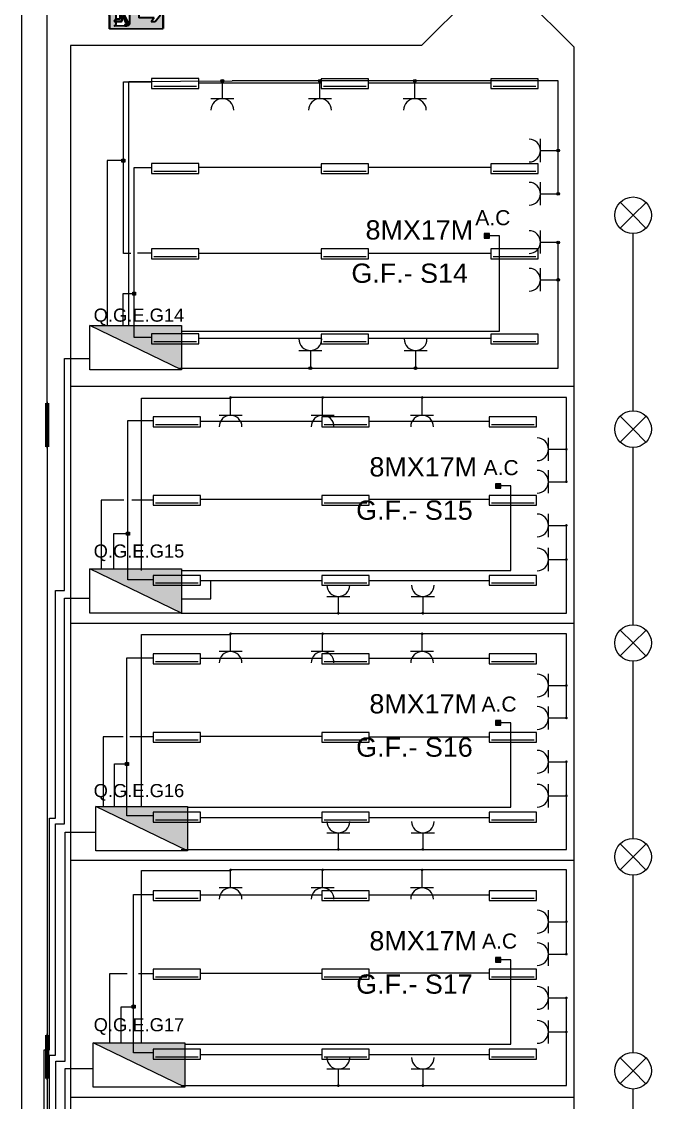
# Model space of a CAD drawing. Extents: x -17539 to 1421, y -3169 to 802964.
# Drawn here: x 74.48 to 95.75, y 329.2 to 365.69 of the extents above; entities that cross this region are included whole.
import ezdxf
from ezdxf.enums import TextEntityAlignment as Align

# ---------------------------------------------------------------- set-up
doc = ezdxf.new("R2010")
doc.units = 0
doc.header["$LTSCALE"] = 25
doc.header["$MEASUREMENT"] = 0
doc.linetypes.add('DASHED2', pattern=[0.375, 0.25, -0.125])
doc.layers.get('0').update_dxf_attribs({"lineweight": 9})
for name, color, linetype, lineweight in [('Iluminação', 10, 'Continuous', 9), ('Quadros', 50, 'Continuous', 9), ('www.cadblocksfree.com', 7, 'Continuous', 9)]:
    doc.layers.add(name, color=color, linetype=linetype, lineweight=lineweight)
doc.layers.add('Simbologia de Emergência', color=6, linetype='Continuous')
doc.layers.add('Tomadas', color=3, linetype='Continuous', lineweight=9, true_color=0x00f500)
doc.styles.add('ROMANS', font='arial.ttf')
doc.styles.get("Standard").update_dxf_attribs({"font": 'arial.ttf'})

# ---------------------------------------------------------------- blocks, each defined once
blk = doc.blocks.new('Iluminárias 1')
at = {"layer": 'Iluminação'}
blk.add_line((0.079, 0.079), (1.521, 0.079), dxfattribs=at)
blk.add_lwpolyline([(0, 0), (1.6, 0), (1.6, 0.332), (0, 0.332)], close=True, dxfattribs=at)
blk = doc.blocks.new('Ponto de Luz')
for q in [(-0.437, 0.437), (0.438, 0.436), (-0.438, -0.436), (0.437, -0.437)]:
    blk.add_line((0, 0), q)
blk.add_circle((0, 0), 0.618)
blk = doc.blocks.new('Luminária 4')
at = {"layer": 'Iluminação', "lineweight": 40}
for p, q in [((0.733, 0.043), (-0.734, 0.043)), ((-0.734, 0.043), (-0.734, 0)), ((-0.734, 0), (0.733, 0)), ((0.733, 0), (0.733, 0.043))]:
    blk.add_line(p, q, dxfattribs=at)
at = {"layer": 'Iluminação', "lineweight": 30}
blk.add_line((-0.667, 0.008), (0.679, 0.008), dxfattribs=at)
blk = doc.blocks.new('Caixa de Derivação')
at = {"layer": 'Iluminação'}
h = blk.add_hatch(color=256, dxfattribs=at)
h.dxf.hatch_style = 1
h.paths.add_polyline_path([(0.052, 0.051), (-0.048, 0.051), (-0.048, -0.049), (0.052, -0.049)])
blk.add_lwpolyline([(-0.048, 0.051), (0.052, 0.051), (0.052, -0.049), (-0.048, -0.049)], close=True, dxfattribs=at)
blk = doc.blocks.new('emergencia seta')
at = {"layer": 'Simbologia de Emergência'}
h = blk.add_hatch(color=98, dxfattribs=at)
h.paths.add_polyline_path([(1.001, 0.298), (0.094, 0.296), (-0.813, 0.294), (-0.811, -0.613), (1.003, -0.609)])
h.paths.add_polyline_path([(-0.131, -0.455), (-0.195, -0.52), (-0.649, -0.521), (-0.585, -0.456), (-0.585, -0.371), (-0.643, -0.371), (-0.595, -0.289), (-0.585, -0.289), (-0.587, 0.224), (-0.133, 0.225)], flags=16)
h.paths.add_polyline_path([(-0.372, -0.172, 0.038289), (-0.372, -0.171)], flags=0)
h.paths.add_polyline_path([(0.186, -0.248), (0.185, -0.067), (0.706, -0.066), (0.597, 0.07), (0.733, 0.07), (0.915, -0.156), (0.734, -0.383), (0.598, -0.383), (0.706, -0.247)], flags=16)
h.paths.add_polyline_path([(-0.349, 0.142, -1), (-0.221, 0.142, -1)], flags=0)
h.paths.add_polyline_path([(-0.188, -0.455), (-0.261, -0.455), (-0.291, -0.52), (-0.218, -0.52)], flags=16)
h.paths.add_polyline_path([(-0.3, -0.17, -0.215507), (-0.301, -0.11), (-0.263, -0.02), (-0.204, -0.069), (-0.132, -0.069), (-0.132, -0.021), (-0.187, -0.021), (-0.277, 0.054, 0.148058), (-0.294, 0.059), (-0.473, 0.059, 0.263654), (-0.498, 0.044), (-0.553, -0.048, 1), (-0.512, -0.072), (-0.462, 0.011), (-0.399, 0.011), (-0.454, -0.127, 0.095479), (-0.459, -0.154), (-0.459, -0.293), (-0.592, -0.294), (-0.635, -0.366), (-0.409, -0.366, 0.414214), (-0.386, -0.343), (-0.387, -0.173, -0.740976), (-0.372, -0.172), (-0.241, -0.446), (-0.169, -0.446)], flags=0)
for p, q in [((-0.813, 0.294), (1.001, 0.298)), ((-0.811, -0.613), (-0.813, 0.294)), ((1.001, 0.298), (1.003, -0.609)), ((1.001, 0.298), (1.001, 0.298)), ((1.001, 0.298), (1.003, -0.609)), ((1.001, 0.298), (1.001, 0.298))]:
    blk.add_line(p, q, dxfattribs=at)
at = {"layer": 'Simbologia de Emergência', "color": 7, "linetype": 'ByBlock', "lineweight": -2, "true_color": 0xffffff}
for p, q in [((1.001, 0.298), (-0.813, 0.294)), ((-0.813, 0.294), (-0.811, -0.613)), ((-0.587, 0.224), (-0.133, 0.225)), ((-0.587, 0.224), (-0.133, 0.225)), ((-0.587, 0.224), (-0.133, 0.225)), ((-0.585, -0.289), (-0.587, 0.224)), ((-0.585, -0.289), (-0.587, 0.224)), ((-0.585, -0.289), (-0.587, 0.224)), ((-0.498, 0.044), (-0.553, -0.048)), ((-0.498, 0.044), (-0.553, -0.048)), ((-0.498, 0.044), (-0.553, -0.048)), ((-0.512, -0.072), (-0.462, 0.011)), ((-0.512, -0.072), (-0.462, 0.011)), ((-0.512, -0.072), (-0.462, 0.011)), ((-0.294, 0.059), (-0.473, 0.059)), ((-0.294, 0.059), (-0.473, 0.059)), ((-0.294, 0.059), (-0.473, 0.059)), ((-0.462, 0.011), (-0.399, 0.011)), ((-0.462, 0.011), (-0.399, 0.011)), ((-0.462, 0.011), (-0.399, 0.011)), ((-0.399, 0.011), (-0.454, -0.127)), ((-0.399, 0.011), (-0.454, -0.127)), ((-0.399, 0.011), (-0.454, -0.127)), ((-0.349, 0.142), (-0.349, 0.142)), ((-0.277, 0.054), (-0.187, -0.021)), ((-0.277, 0.054), (-0.187, -0.021)), ((-0.187, -0.021), (-0.277, 0.054)), ((-0.133, 0.225), (-0.131, -0.455)), ((0.706, -0.066), (0.597, 0.07)), ((0.733, 0.07), (0.597, 0.07)), ((0.915, -0.156), (0.733, 0.07)), ((1.003, -0.609), (1.001, 0.298)), ((1.003, -0.609), (1.001, 0.298)), ((-0.595, -0.289), (-0.643, -0.371)), ((-0.595, -0.289), (-0.643, -0.371)), ((-0.643, -0.371), (-0.595, -0.289)), ((-0.592, -0.294), (-0.635, -0.366)), ((-0.592, -0.294), (-0.635, -0.366)), ((-0.592, -0.294), (-0.635, -0.366)), ((-0.585, -0.289), (-0.595, -0.289)), ((-0.585, -0.289), (-0.595, -0.289)), ((-0.595, -0.289), (-0.585, -0.289)), ((-0.459, -0.293), (-0.592, -0.294)), ((-0.459, -0.293), (-0.592, -0.294)), ((-0.459, -0.293), (-0.592, -0.294)), ((-0.459, -0.154), (-0.459, -0.293)), ((-0.459, -0.154), (-0.459, -0.293)), ((-0.459, -0.154), (-0.459, -0.293)), ((-0.387, -0.173), (-0.386, -0.343)), ((-0.387, -0.173), (-0.386, -0.343)), ((-0.386, -0.343), (-0.387, -0.173)), ((-0.372, -0.171), (-0.372, -0.172)), ((-0.372, -0.172), (-0.241, -0.446)), ((-0.372, -0.172), (-0.241, -0.446)), ((-0.372, -0.172), (-0.372, -0.172)), ((-0.372, -0.172), (-0.241, -0.446)), ((-0.263, -0.02), (-0.301, -0.11)), ((-0.263, -0.02), (-0.301, -0.11)), ((-0.301, -0.11), (-0.263, -0.02)), ((-0.3, -0.17), (-0.169, -0.446)), ((-0.3, -0.17), (-0.169, -0.446)), ((-0.169, -0.446), (-0.3, -0.17)), ((-0.263, -0.02), (-0.204, -0.069)), ((-0.263, -0.02), (-0.204, -0.069)), ((-0.263, -0.02), (-0.204, -0.069)), ((-0.263, -0.02), (-0.263, -0.02)), ((-0.204, -0.069), (-0.132, -0.069)), ((-0.204, -0.069), (-0.132, -0.069)), ((-0.204, -0.069), (-0.132, -0.069)), ((-0.187, -0.021), (-0.132, -0.021)), ((-0.187, -0.021), (-0.132, -0.021)), ((-0.132, -0.021), (-0.187, -0.021)), ((-0.132, -0.069), (-0.132, -0.021)), ((0.706, -0.066), (0.185, -0.067)), ((0.185, -0.067), (0.186, -0.248)), ((0.706, -0.247), (0.186, -0.248)), ((0.706, -0.247), (0.598, -0.383)), ((0.915, -0.156), (0.734, -0.383)), ((-0.811, -0.613), (1.003, -0.609)), ((-0.585, -0.456), (-0.649, -0.521)), ((-0.585, -0.456), (-0.649, -0.521)), ((-0.649, -0.521), (-0.585, -0.456)), ((-0.195, -0.52), (-0.649, -0.521)), ((-0.585, -0.371), (-0.643, -0.371)), ((-0.585, -0.371), (-0.643, -0.371)), ((-0.585, -0.371), (-0.643, -0.371)), ((-0.409, -0.366), (-0.635, -0.366)), ((-0.409, -0.366), (-0.635, -0.366)), ((-0.635, -0.366), (-0.409, -0.366)), ((-0.585, -0.456), (-0.585, -0.371)), ((-0.585, -0.456), (-0.585, -0.371)), ((-0.585, -0.456), (-0.585, -0.371)), ((-0.291, -0.52), (-0.261, -0.455)), ((-0.291, -0.52), (-0.261, -0.455)), ((-0.261, -0.455), (-0.291, -0.52)), ((-0.291, -0.52), (-0.218, -0.52)), ((-0.188, -0.455), (-0.261, -0.455)), ((-0.188, -0.455), (-0.261, -0.455)), ((-0.188, -0.455), (-0.261, -0.455)), ((-0.169, -0.446), (-0.241, -0.446)), ((-0.169, -0.446), (-0.241, -0.446)), ((-0.241, -0.446), (-0.169, -0.446)), ((-0.218, -0.52), (-0.188, -0.455)), ((-0.218, -0.52), (-0.188, -0.455)), ((-0.218, -0.52), (-0.188, -0.455)), ((-0.131, -0.455), (-0.195, -0.52)), ((-0.131, -0.455), (-0.195, -0.52)), ((-0.131, -0.455), (-0.195, -0.52)), ((-0.188, -0.455), (-0.188, -0.455)), ((-0.131, -0.455), (-0.131, -0.455)), ((0.734, -0.383), (0.598, -0.383))]:
    blk.add_line(p, q, dxfattribs=at)
blk.add_circle((-0.285, 0.142), 0.0645, dxfattribs=at)
blk.add_circle((-0.285, 0.142), 0.0645, dxfattribs=at)
for centre, radius, start, end in [((-0.473, 0.029), 0.0296, 90.1318, 149.2124), ((-0.473, 0.029), 0.0296, 90.1318, 149.2123), ((-0.473, 0.029), 0.0296, 90.1318, 149.2123), ((-0.285, 0.142), 0.0645, 0.1318, 180.1318), ((-0.285, 0.142), 0.0645, 180.1318, 0.1318), ((-0.294, 0.03), 0.0296, 56.444, 90.1318), ((-0.294, 0.03), 0.0296, 56.4442, 90.1318), ((-0.294, 0.03), 0.0296, 56.4442, 90.1318), ((-0.532, -0.06), 0.024, 149.2124, 329.2124), ((-0.532, -0.06), 0.024, 149.2123, 329.2123), ((-0.532, -0.06), 0.024, 149.2123, 329.2123), ((-0.387, -0.154), 0.0726, 158.3161, 180.1318), ((-0.387, -0.154), 0.0726, 158.3158, 180.1318), ((-0.387, -0.154), 0.0726, 158.3158, 180.1318), ((-0.409, -0.343), 0.0227, 270.1318, 0.1318), ((-0.409, -0.343), 0.0227, 270.1318, 0.1318), ((-0.409, -0.343), 0.0227, 270.1318, 0.1318), ((-0.379, -0.174), 0.00779, 21.0343, 167.1846), ((-0.379, -0.174), 0.00779, 21.0343, 167.1846), ((-0.379, -0.174), 0.00779, 21.0343, 167.1846), ((-0.379, -0.174), 0.00779, 21.0343, 29.8052), ((-0.234, -0.138), 0.0726, 156.7728, 205.4198), ((-0.234, -0.138), 0.0726, 156.7731, 205.4198), ((-0.234, -0.138), 0.0726, 156.7731, 205.4198)]:
    blk.add_arc(centre, radius, start, end, dxfattribs=at)
blk = doc.blocks.new('quadro eletrico')
h = blk.add_hatch(color=256)
h.dxf.hatch_style = 1
h.paths.add_polyline_path([(1.839, -0.788), (-1.457, 0.809), (-1.457, -0.788)])
blk.add_line((-1.457, 0.809), (1.839, -0.788))
blk.add_lwpolyline([(-1.457, 0.809), (1.839, 0.809), (1.839, -0.788), (-1.457, -0.788)], close=True)
blk = doc.blocks.new('Quadro')
at = {"xscale": 0.6593095434044552, "yscale": 0.6593095434044552, "zscale": 0.6593095434044552}
blk.add_blockref('quadro eletrico', (-0.091, 0.017), dxfattribs=at)
blk = doc.blocks.new('Tomada')
for p, q in [((0, 0.632), (0, 0)), ((0, 0), (-0.975, 0)), ((0, 0), (0, -0.632))]:
    blk.add_line(p, q)
blk.add_arc((0.622, 0), 0.622, 90, 270)

msp = doc.modelspace()

# ---------------------------------------------------------------- hatches: boundary and pattern name
at = {"layer": 'Tomadas'}
h = msp.add_hatch(color=256, dxfattribs=at)
h.dxf.hatch_style = 1
h.paths.add_polyline_path([(81.309, 363.686, 1), (81.216, 363.686, 1)])
h = msp.add_hatch(color=256, dxfattribs=at)
h.dxf.hatch_style = 1
h.paths.add_polyline_path([(81.309, 363.686, 1), (81.216, 363.686, 1)])
h = msp.add_hatch(color=256, dxfattribs=at)
h.dxf.hatch_style = 1
h.paths.add_polyline_path([(81.309, 363.686, 1), (81.216, 363.686, 1)])
h = msp.add_hatch(color=256, dxfattribs=at)
h.dxf.hatch_style = 1
h.paths.add_polyline_path([(81.309, 363.686, 1), (81.216, 363.686, 1)])
h = msp.add_hatch(color=256, dxfattribs=at)
h.dxf.hatch_style = 1
h.paths.add_polyline_path([(84.607, 363.686, 1), (84.514, 363.686, 1)])
h = msp.add_hatch(color=256, dxfattribs=at)
h.dxf.hatch_style = 1
h.paths.add_polyline_path([(84.607, 363.686, 1), (84.514, 363.686, 1)])
h = msp.add_hatch(color=256, dxfattribs=at)
h.dxf.hatch_style = 1
h.paths.add_polyline_path([(84.607, 363.686, 1), (84.514, 363.686, 1)])
h = msp.add_hatch(color=256, dxfattribs=at)
h.dxf.hatch_style = 1
h.paths.add_polyline_path([(84.607, 363.686, 1), (84.514, 363.686, 1)])
h = msp.add_hatch(color=256, dxfattribs=at)
h.dxf.hatch_style = 1
h.paths.add_polyline_path([(87.811, 363.685, 1), (87.718, 363.685, 1)])
h = msp.add_hatch(color=256, dxfattribs=at)
h.dxf.hatch_style = 1
h.paths.add_polyline_path([(87.811, 363.685, 1), (87.718, 363.685, 1)])
h = msp.add_hatch(color=256, dxfattribs=at)
h.dxf.hatch_style = 1
h.paths.add_polyline_path([(87.811, 363.685, 1), (87.718, 363.685, 1)])
h = msp.add_hatch(color=256, dxfattribs=at)
h.dxf.hatch_style = 1
h.paths.add_polyline_path([(87.811, 363.685, 1), (87.718, 363.685, 1)])
h = msp.add_hatch(color=256, dxfattribs=at)
h.dxf.hatch_style = 1
h.paths.add_polyline_path([(92.653, 361.335, 1), (92.56, 361.335, 1)])
h = msp.add_hatch(color=256, dxfattribs=at)
h.dxf.hatch_style = 1
h.paths.add_polyline_path([(92.653, 361.335, 1), (92.56, 361.335, 1)])
h = msp.add_hatch(color=256, dxfattribs=at)
h.dxf.hatch_style = 1
h.paths.add_polyline_path([(92.653, 361.335, 1), (92.56, 361.335, 1)])
h = msp.add_hatch(color=256, dxfattribs=at)
h.dxf.hatch_style = 1
h.paths.add_polyline_path([(92.653, 361.335, 1), (92.56, 361.335, 1)])
h = msp.add_hatch(color=256, dxfattribs=at)
h.dxf.hatch_style = 1
h.paths.add_polyline_path([(92.652, 359.875, 1), (92.559, 359.875, 1)])
h = msp.add_hatch(color=256, dxfattribs=at)
h.dxf.hatch_style = 1
h.paths.add_polyline_path([(92.652, 359.875, 1), (92.559, 359.875, 1)])
h = msp.add_hatch(color=256, dxfattribs=at)
h.dxf.hatch_style = 1
h.paths.add_polyline_path([(92.652, 359.875, 1), (92.559, 359.875, 1)])
h = msp.add_hatch(color=256, dxfattribs=at)
h.dxf.hatch_style = 1
h.paths.add_polyline_path([(92.652, 359.875, 1), (92.559, 359.875, 1)])
h = msp.add_hatch(color=256, dxfattribs=at)
h.dxf.hatch_style = 1
h.paths.add_polyline_path([(90.108, 358.53), (90.108, 358.374), (90.282, 358.374), (90.282, 358.53)])
h = msp.add_hatch(color=256, dxfattribs=at)
h.dxf.hatch_style = 1
h.paths.add_polyline_path([(90.108, 358.53), (90.108, 358.374), (90.282, 358.374), (90.282, 358.53)])
h = msp.add_hatch(color=256, dxfattribs=at)
h.dxf.hatch_style = 1
h.paths.add_polyline_path([(92.651, 358.229, 1), (92.558, 358.229, 1)])
h = msp.add_hatch(color=256, dxfattribs=at)
h.dxf.hatch_style = 1
h.paths.add_polyline_path([(92.651, 358.229, 1), (92.558, 358.229, 1)])
h = msp.add_hatch(color=256, dxfattribs=at)
h.dxf.hatch_style = 1
h.paths.add_polyline_path([(92.651, 358.229, 1), (92.558, 358.229, 1)])
h = msp.add_hatch(color=256, dxfattribs=at)
h.dxf.hatch_style = 1
h.paths.add_polyline_path([(92.651, 358.229, 1), (92.558, 358.229, 1)])
h = msp.add_hatch(color=256, dxfattribs=at)
h.dxf.hatch_style = 1
h.paths.add_polyline_path([(92.652, 356.974, 1), (92.559, 356.974, 1)])
h = msp.add_hatch(color=256, dxfattribs=at)
h.dxf.hatch_style = 1
h.paths.add_polyline_path([(92.652, 356.974, 1), (92.559, 356.974, 1)])
h = msp.add_hatch(color=256, dxfattribs=at)
h.dxf.hatch_style = 1
h.paths.add_polyline_path([(92.652, 356.974, 1), (92.559, 356.974, 1)])
h = msp.add_hatch(color=256, dxfattribs=at)
h.dxf.hatch_style = 1
h.paths.add_polyline_path([(92.652, 356.974, 1), (92.559, 356.974, 1)])
h = msp.add_hatch(color=256, dxfattribs=at)
h.dxf.hatch_style = 1
h.paths.add_polyline_path([(84.28, 353.988, 1), (84.187, 353.988, 1)])
h = msp.add_hatch(color=256, dxfattribs=at)
h.dxf.hatch_style = 1
h.paths.add_polyline_path([(84.28, 353.988, 1), (84.187, 353.988, 1)])
h = msp.add_hatch(color=256, dxfattribs=at)
h.dxf.hatch_style = 1
h.paths.add_polyline_path([(84.28, 353.988, 1), (84.187, 353.988, 1)])
h = msp.add_hatch(color=256, dxfattribs=at)
h.dxf.hatch_style = 1
h.paths.add_polyline_path([(84.28, 353.988, 1), (84.187, 353.988, 1)])
h = msp.add_hatch(color=256, dxfattribs=at)
h.dxf.hatch_style = 1
h.paths.add_polyline_path([(87.835, 353.988, 1), (87.741, 353.988, 1)])
h = msp.add_hatch(color=256, dxfattribs=at)
h.dxf.hatch_style = 1
h.paths.add_polyline_path([(87.835, 353.988, 1), (87.741, 353.988, 1)])
h = msp.add_hatch(color=256, dxfattribs=at)
h.dxf.hatch_style = 1
h.paths.add_polyline_path([(87.835, 353.988, 1), (87.741, 353.988, 1)])
h = msp.add_hatch(color=256, dxfattribs=at)
h.dxf.hatch_style = 1
h.paths.add_polyline_path([(87.835, 353.988, 1), (87.741, 353.988, 1)])
h = msp.add_hatch(color=256, dxfattribs=at)
h.dxf.hatch_style = 1
h.paths.add_polyline_path([(81.587, 352.997, 1), (81.493, 352.997, 1)])
h = msp.add_hatch(color=256, dxfattribs=at)
h.dxf.hatch_style = 1
h.paths.add_polyline_path([(84.695, 352.997, 1), (84.602, 352.997, 1)])
h = msp.add_hatch(color=256, dxfattribs=at)
h.dxf.hatch_style = 1
h.paths.add_polyline_path([(88.055, 352.997, 1), (87.962, 352.997, 1)])
h = msp.add_hatch(color=256, dxfattribs=at)
h.dxf.hatch_style = 1
h.paths.add_polyline_path([(92.926, 351.251, 1), (92.833, 351.251, 1)])
h = msp.add_hatch(color=256, dxfattribs=at)
h.dxf.hatch_style = 1
h.paths.add_polyline_path([(90.492, 350.088), (90.492, 349.931), (90.666, 349.931), (90.666, 350.088)])
h = msp.add_hatch(color=256, dxfattribs=at)
h.dxf.hatch_style = 1
h.paths.add_polyline_path([(90.492, 350.088), (90.492, 349.931), (90.666, 349.931), (90.666, 350.088)])
h = msp.add_hatch(color=256, dxfattribs=at)
h.dxf.hatch_style = 1
h.paths.add_polyline_path([(92.926, 350.154, 1), (92.833, 350.154, 1)])
h = msp.add_hatch(color=256, dxfattribs=at)
h.dxf.hatch_style = 1
h.paths.add_polyline_path([(92.926, 348.677, 1), (92.833, 348.677, 1)])
h = msp.add_hatch(color=256, dxfattribs=at)
h.dxf.hatch_style = 1
h.paths.add_polyline_path([(92.926, 347.528, 1), (92.833, 347.528, 1)])
h = msp.add_hatch(color=256, dxfattribs=at)
h.dxf.hatch_style = 1
h.paths.add_polyline_path([(85.226, 345.719, 1), (85.133, 345.719, 1)])
h = msp.add_hatch(color=256, dxfattribs=at)
h.dxf.hatch_style = 1
h.paths.add_polyline_path([(88.078, 345.719, 1), (87.985, 345.719, 1)])
h = msp.add_hatch(color=256, dxfattribs=at)
h.dxf.hatch_style = 1
h.paths.add_polyline_path([(81.587, 345.02, 1), (81.493, 345.02, 1)])
h = msp.add_hatch(color=256, dxfattribs=at)
h.dxf.hatch_style = 1
h.paths.add_polyline_path([(84.695, 345.02, 1), (84.602, 345.02, 1)])
h = msp.add_hatch(color=256, dxfattribs=at)
h.dxf.hatch_style = 1
h.paths.add_polyline_path([(88.055, 345.02, 1), (87.962, 345.02, 1)])
h = msp.add_hatch(color=256, dxfattribs=at)
h.dxf.hatch_style = 1
h.paths.add_polyline_path([(92.926, 343.274, 1), (92.833, 343.274, 1)])
h = msp.add_hatch(color=256, dxfattribs=at)
h.dxf.hatch_style = 1
h.paths.add_polyline_path([(90.492, 342.088), (90.492, 341.931), (90.666, 341.931), (90.666, 342.088)])
h = msp.add_hatch(color=256, dxfattribs=at)
h.dxf.hatch_style = 1
h.paths.add_polyline_path([(90.492, 342.088), (90.492, 341.931), (90.666, 341.931), (90.666, 342.088)])
h = msp.add_hatch(color=256, dxfattribs=at)
h.dxf.hatch_style = 1
h.paths.add_polyline_path([(92.926, 342.177, 1), (92.833, 342.177, 1)])
h = msp.add_hatch(color=256, dxfattribs=at)
h.dxf.hatch_style = 1
h.paths.add_polyline_path([(92.926, 340.7, 1), (92.833, 340.7, 1)])
h = msp.add_hatch(color=256, dxfattribs=at)
h.dxf.hatch_style = 1
h.paths.add_polyline_path([(92.926, 339.55, 1), (92.833, 339.55, 1)])
h = msp.add_hatch(color=256, dxfattribs=at)
h.dxf.hatch_style = 1
h.paths.add_polyline_path([(85.226, 337.742, 1), (85.133, 337.742, 1)])
h = msp.add_hatch(color=256, dxfattribs=at)
h.dxf.hatch_style = 1
h.paths.add_polyline_path([(88.078, 337.742, 1), (87.985, 337.742, 1)])
h = msp.add_hatch(color=256, dxfattribs=at)
h.dxf.hatch_style = 1
h.paths.add_polyline_path([(81.587, 337.046, 1), (81.493, 337.046, 1)])
h = msp.add_hatch(color=256, dxfattribs=at)
h.dxf.hatch_style = 1
h.paths.add_polyline_path([(84.695, 337.046, 1), (84.602, 337.046, 1)])
h = msp.add_hatch(color=256, dxfattribs=at)
h.dxf.hatch_style = 1
h.paths.add_polyline_path([(88.055, 337.046, 1), (87.962, 337.046, 1)])
h = msp.add_hatch(color=256, dxfattribs=at)
h.dxf.hatch_style = 1
h.paths.add_polyline_path([(92.926, 335.3, 1), (92.833, 335.3, 1)])
h = msp.add_hatch(color=256, dxfattribs=at)
h.dxf.hatch_style = 1
h.paths.add_polyline_path([(92.926, 334.204, 1), (92.833, 334.204, 1)])
h = msp.add_hatch(color=256, dxfattribs=at)
h.dxf.hatch_style = 1
h.paths.add_polyline_path([(90.492, 334.088), (90.492, 333.931), (90.666, 333.931), (90.666, 334.088)])
h = msp.add_hatch(color=256, dxfattribs=at)
h.dxf.hatch_style = 1
h.paths.add_polyline_path([(90.492, 334.088), (90.492, 333.931), (90.666, 333.931), (90.666, 334.088)])
h = msp.add_hatch(color=256, dxfattribs=at)
h.dxf.hatch_style = 1
h.paths.add_polyline_path([(92.926, 332.726, 1), (92.833, 332.726, 1)])
h = msp.add_hatch(color=256, dxfattribs=at)
h.dxf.hatch_style = 1
h.paths.add_polyline_path([(92.926, 331.577, 1), (92.833, 331.577, 1)])
h = msp.add_hatch(color=256, dxfattribs=at)
h.dxf.hatch_style = 1
h.paths.add_polyline_path([(85.226, 329.769, 1), (85.133, 329.769, 1)])
h = msp.add_hatch(color=256, dxfattribs=at)
h.dxf.hatch_style = 1
h.paths.add_polyline_path([(88.078, 329.769, 1), (87.985, 329.769, 1)])

# ---------------------------------------------------------------- linework, layer by layer
at = {"layer": 'Iluminação'}
for p, q in [((75.347, 352.802), (75.347, 366.997)), ((77.919, 357.863), (77.919, 363.652)), ((77.919, 363.652), (78.873, 363.652)), ((84.603, 363.606), (80.473, 363.606)), ((90.333, 363.606), (86.203, 363.606)), ((77.919, 360.995), (77.373, 360.995)), ((77.373, 360.995), (77.373, 355.43)), ((78.282, 355.027), (78.282, 360.759)), ((78.282, 360.759), (78.873, 360.759)), ((84.603, 360.764), (80.473, 360.764)), ((90.333, 360.764), (86.203, 360.764)), ((95.133, 352.547), (95.133, 358.531)), ((78.174, 357.863), (77.919, 357.863)), ((78.873, 357.869), (78.399, 357.869)), ((84.603, 357.854), (80.473, 357.854)), ((90.333, 357.854), (86.203, 357.854)), ((78.282, 356.501), (77.903, 356.501)), ((77.903, 356.501), (77.903, 355.43)), ((78.873, 355.027), (78.282, 355.027)), ((80.473, 354.996), (84.603, 354.996)), ((86.203, 354.996), (90.333, 354.996)), ((78.074, 346.844), (78.074, 352.216)), ((78.074, 352.216), (78.926, 352.216)), ((84.626, 352.191), (80.526, 352.191)), ((90.276, 352.191), (86.226, 352.191)), ((75.347, 351.335), (75.347, 331.472)), ((95.133, 345.327), (95.133, 351.311)), ((80.526, 349.562), (84.626, 349.562)), ((86.226, 349.564), (90.276, 349.564)), ((77.932, 349.536), (77.17, 349.536)), ((77.17, 349.536), (77.17, 347.212)), ((78.926, 349.536), (78.207, 349.536)), ((77.603, 347.212), (77.603, 348.4)), ((77.603, 348.4), (78.074, 348.4)), ((78.926, 346.844), (78.074, 346.844)), ((80.526, 346.817), (84.626, 346.817)), ((80.879, 346.198), (80.879, 346.817)), ((86.226, 346.817), (90.276, 346.817)), ((79.875, 346.198), (80.039, 346.198)), ((79.875, 346.198), (80.879, 346.198)), ((78.037, 338.869), (78.037, 344.21)), ((78.037, 344.21), (78.926, 344.21)), ((84.626, 344.191), (80.526, 344.191)), ((90.276, 344.191), (86.226, 344.191)), ((95.133, 338.107), (95.133, 344.091)), ((77.918, 341.536), (77.242, 341.536)), ((77.242, 341.536), (77.242, 339.185)), ((78.926, 341.536), (78.137, 341.536)), ((80.526, 341.562), (84.626, 341.562)), ((86.226, 341.54), (90.276, 341.54)), ((77.619, 339.185), (77.619, 340.624)), ((77.619, 340.624), (78.037, 340.624)), ((78.926, 338.869), (78.037, 338.869)), ((80.526, 338.817), (84.626, 338.817)), ((86.226, 338.817), (90.276, 338.817)), ((95.133, 330.887), (95.133, 336.871)), ((78.261, 330.87), (78.261, 336.218)), ((78.261, 336.218), (78.926, 336.218)), ((84.626, 336.191), (80.526, 336.191)), ((90.276, 336.191), (86.226, 336.191)), ((78.051, 333.544), (77.455, 333.544)), ((77.455, 333.544), (77.455, 331.209)), ((78.926, 333.544), (78.436, 333.544)), ((80.526, 333.562), (84.626, 333.562)), ((86.226, 333.573), (90.276, 333.573)), ((77.849, 331.209), (77.849, 332.429)), ((77.849, 332.429), (78.261, 332.429)), ((78.926, 330.87), (78.261, 330.87)), ((80.526, 330.817), (84.626, 330.817)), ((86.226, 330.817), (90.276, 330.817)), ((75.347, 330.005), (75.347, 310.142)), ((95.133, 323.667), (95.133, 329.651))]:
    msp.add_line(p, q, dxfattribs=at)
at = {"layer": 'Quadros'}
for p, q in [((75.934, 346.486), (75.934, 354.312)), ((75.934, 354.312), (76.793, 354.312)), ((75.63, 338.795), (75.63, 346.486)), ((75.63, 346.486), (75.934, 346.486)), ((75.937, 338.603), (75.937, 346.222)), ((75.937, 346.222), (76.793, 346.222)), ((75.422, 330.978), (75.422, 338.795)), ((75.422, 338.795), (75.63, 338.795)), ((75.633, 330.795), (75.633, 338.603)), ((75.633, 338.603), (75.937, 338.603)), ((75.95, 330.591), (75.95, 338.322)), ((75.95, 338.322), (76.995, 338.322)), ((75.241, 323.222), (75.241, 330.978)), ((75.241, 330.978), (75.422, 330.978)), ((75.424, 323.088), (75.424, 330.795)), ((75.424, 330.795), (75.633, 330.795)), ((75.637, 322.882), (75.637, 330.591)), ((75.637, 330.591), (75.95, 330.591)), ((75.954, 322.677), (75.954, 330.344)), ((75.954, 330.344), (76.435, 330.344)), ((76.435, 330.344), (76.906, 330.344))]:
    msp.add_line(p, q, dxfattribs=at)
at = {"layer": 'Tomadas'}
for p, q in [((78.1, 363.668), (81.599, 363.686)), ((78.1, 355.43), (78.1, 363.668)), ((92.604, 363.686), (81.599, 363.686)), ((92.604, 363.686), (81.599, 363.686)), ((92.604, 363.686), (81.599, 363.686)), ((92.604, 363.686), (81.599, 363.686)), ((92.604, 359.864), (92.604, 363.686)), ((92.604, 359.864), (92.604, 363.686)), ((92.604, 359.864), (92.604, 363.686)), ((92.604, 359.864), (92.604, 363.686)), ((90.625, 358.458), (90.209, 358.458)), ((90.625, 355.238), (90.625, 358.458)), ((92.604, 353.988), (92.604, 358.253)), ((92.604, 353.988), (92.604, 358.253)), ((92.604, 353.988), (92.604, 358.253)), ((92.604, 353.988), (92.604, 358.253)), ((79.886, 355.238), (90.625, 355.238)), ((79.817, 353.988), (92.604, 353.988)), ((79.817, 353.988), (92.604, 353.988)), ((79.817, 353.988), (92.604, 353.988)), ((79.817, 353.988), (92.604, 353.988)), ((78.529, 347.156), (78.529, 352.974)), ((78.529, 352.974), (81.535, 352.974)), ((92.879, 352.997), (81.54, 352.997)), ((92.879, 350.157), (92.879, 352.997)), ((91.009, 350.016), (90.593, 350.016)), ((91.009, 347.162), (91.009, 350.016)), ((92.879, 345.719), (92.879, 348.656)), ((79.885, 347.162), (91.009, 347.162)), ((79.875, 345.719), (92.879, 345.719)), ((78.529, 339.179), (78.529, 344.997)), ((78.529, 344.997), (81.535, 344.997)), ((92.879, 345.02), (81.54, 345.02)), ((92.879, 342.179), (92.879, 345.02)), ((91.009, 342.016), (90.593, 342.016)), ((91.009, 339.162), (91.009, 342.016)), ((92.879, 337.742), (92.879, 340.679)), ((80.087, 339.162), (91.009, 339.162)), ((79.875, 337.742), (92.879, 337.742)), ((78.529, 331.205), (78.529, 337.023)), ((78.529, 337.023), (81.535, 337.023)), ((92.879, 337.046), (81.54, 337.046)), ((92.879, 334.206), (92.879, 337.046)), ((91.009, 334.016), (90.593, 334.016)), ((91.009, 331.162), (91.009, 334.016)), ((92.879, 329.769), (92.879, 332.705)), ((79.998, 331.162), (91.009, 331.162)), ((79.875, 329.769), (92.879, 329.769))]:
    msp.add_line(p, q, dxfattribs=at)
for points in [[(90.282, 358.53), (90.108, 358.53), (90.108, 358.374), (90.282, 358.374)], [(90.282, 358.53), (90.108, 358.53), (90.108, 358.374), (90.282, 358.374)], [(90.666, 350.088), (90.492, 350.088), (90.492, 349.931), (90.666, 349.931)], [(90.666, 350.088), (90.492, 350.088), (90.492, 349.931), (90.666, 349.931)], [(90.666, 342.088), (90.492, 342.088), (90.492, 341.931), (90.666, 341.931)], [(90.666, 342.088), (90.492, 342.088), (90.492, 341.931), (90.666, 341.931)], [(90.666, 334.088), (90.492, 334.088), (90.492, 333.931), (90.666, 333.931)], [(90.666, 334.088), (90.492, 334.088), (90.492, 333.931), (90.666, 333.931)]]:
    msp.add_lwpolyline(points, close=True, dxfattribs=at)
for centre in [(81.262, 363.686), (81.262, 363.686), (81.262, 363.686), (81.262, 363.686), (84.56, 363.686), (84.56, 363.686), (84.56, 363.686), (84.56, 363.686), (87.764, 363.685), (87.764, 363.685), (87.764, 363.685), (87.764, 363.685), (92.607, 361.335), (92.607, 361.335), (92.607, 361.335), (92.607, 361.335), (92.605, 359.875), (92.605, 359.875), (92.605, 359.875), (92.605, 359.875), (92.605, 358.229), (92.605, 358.229), (92.605, 358.229), (92.605, 358.229), (92.605, 356.974), (92.605, 356.974), (92.605, 356.974), (92.605, 356.974), (84.234, 353.988), (84.234, 353.988), (84.234, 353.988), (84.234, 353.988), (87.788, 353.988), (87.788, 353.988), (87.788, 353.988), (87.788, 353.988)]:
    msp.add_circle(centre, 0.0466, dxfattribs=at)
at = {"layer": 'www.cadblocksfree.com'}
for p, q in [((90.54, 367.427), (87.991, 364.877)), ((93.133, 364.834), (90.54, 367.427)), ((76.133, 364.877), (76.133, 297.369)), ((87.991, 364.877), (76.133, 364.877)), ((93.133, 364.834), (93.133, 267.369)), ((93.133, 353.369), (76.133, 353.369)), ((93.133, 345.369), (76.133, 345.369)), ((93.133, 337.369), (76.133, 337.369)), ((93.133, 329.369), (76.133, 329.369))]:
    msp.add_line(p, q, dxfattribs=at)
at = {"layer": 'www.cadblocksfree.com', "linetype": 'DASHED2', "ltscale": 10}
msp.add_line((74.483, 366.513), (74.483, 316.369), dxfattribs=at)

# ---------------------------------------------------------------- block references
at = {"layer": 'Iluminação'}
for name, p in [('Iluminárias 1', (78.873, 363.43)), ('Iluminárias 1', (84.603, 363.429)), ('Iluminárias 1', (90.333, 363.429)), ('Caixa de Derivação', (77.919, 360.995)), ('Iluminárias 1', (78.873, 360.56)), ('Iluminárias 1', (84.603, 360.559)), ('Iluminárias 1', (90.333, 360.559)), ('Iluminárias 1', (78.873, 357.68)), ('Iluminárias 1', (84.603, 357.679)), ('Iluminárias 1', (90.333, 357.679)), ('Caixa de Derivação', (78.282, 356.501)), ('Iluminárias 1', (78.873, 354.81)), ('Iluminárias 1', (84.603, 354.809)), ('Iluminárias 1', (90.333, 354.809)), ('Iluminárias 1', (78.926, 352.01)), ('Iluminárias 1', (84.626, 352.01)), ('Iluminárias 1', (90.276, 352.01)), ('Iluminárias 1', (78.926, 349.36)), ('Iluminárias 1', (84.626, 349.36)), ('Iluminárias 1', (90.276, 349.36)), ('Caixa de Derivação', (78.074, 348.4)), ('Iluminárias 1', (78.926, 346.66)), ('Iluminárias 1', (84.626, 346.66)), ('Iluminárias 1', (90.276, 346.66)), ('Iluminárias 1', (78.926, 344.01)), ('Iluminárias 1', (84.626, 344.01)), ('Iluminárias 1', (90.276, 344.01)), ('Iluminárias 1', (78.926, 341.36)), ('Iluminárias 1', (84.626, 341.36)), ('Iluminárias 1', (90.276, 341.36)), ('Caixa de Derivação', (78.037, 340.624)), ('Iluminárias 1', (78.926, 338.66)), ('Iluminárias 1', (84.626, 338.66)), ('Iluminárias 1', (90.276, 338.66)), ('Iluminárias 1', (78.926, 336.01)), ('Iluminárias 1', (84.626, 336.01)), ('Iluminárias 1', (90.276, 336.01)), ('Iluminárias 1', (78.926, 333.36)), ('Iluminárias 1', (84.626, 333.36)), ('Iluminárias 1', (90.276, 333.36)), ('Caixa de Derivação', (78.261, 332.429)), ('Iluminárias 1', (78.926, 330.66)), ('Iluminárias 1', (84.626, 330.66)), ('Iluminárias 1', (90.276, 330.66))]:
    msp.add_blockref(name, p, dxfattribs=at)
for name, p, rotation in [('Ponto de Luz', (95.133, 359.149), 89.99999999999999), ('Luminária 4', (75.325, 352.068), 270), ('Ponto de Luz', (95.133, 351.929), 89.99999999999999), ('Ponto de Luz', (95.133, 344.709), 89.99999999999999), ('Ponto de Luz', (95.133, 337.489), 89.99999999999999), ('Luminária 4', (75.325, 330.738), 270), ('Ponto de Luz', (95.133, 330.269), 89.99999999999999)]:
    msp.add_blockref(name, p, dxfattribs=dict(at, rotation=rotation))
at = {"layer": 'Quadros', "xscale": 1.422900023054062, "yscale": 1.422900023054062, "zscale": 1.422900023054062, "rotation": 180}
for p in [(78.388, 354.714), (78.388, 346.497), (78.591, 338.47), (78.501, 330.494)]:
    msp.add_blockref('Quadro', p, dxfattribs=at)
at = {"layer": 'Simbologia de Emergência'}
msp.add_blockref('emergencia seta', (78.257, 366.06), dxfattribs=at)
at = {"layer": 'Tomadas', "xscale": 0.6170314054757464, "yscale": 0.6170314054757464, "zscale": 0.6170314054757464}
for p, rotation in [((81.262, 363.084), 269.9999999999999), ((81.262, 363.084), 269.9999999999999), ((81.262, 363.084), 269.9999999999999), ((81.262, 363.084), 269.9999999999999), ((84.56, 363.084), 269.9999999999999), ((84.56, 363.084), 269.9999999999999), ((84.56, 363.084), 269.9999999999999), ((84.56, 363.084), 269.9999999999999), ((87.764, 363.084), 269.9999999999999), ((87.764, 363.084), 269.9999999999999), ((87.764, 363.084), 269.9999999999999), ((87.764, 363.084), 269.9999999999999), ((92.005, 361.335), 180), ((92.005, 361.335), 180), ((92.005, 361.335), 180), ((92.005, 361.335), 180), ((92.004, 359.875), 180), ((92.004, 359.875), 180), ((92.004, 359.875), 180), ((92.004, 359.875), 180), ((92.003, 358.244), 180), ((92.003, 358.244), 180), ((92.003, 358.244), 180), ((92.003, 358.244), 180), ((92.004, 356.974), 180), ((92.004, 356.974), 180), ((92.004, 356.974), 180), ((92.004, 356.974), 180), ((84.234, 354.589), 90), ((84.234, 354.589), 90), ((84.234, 354.589), 90), ((84.234, 354.589), 90), ((87.788, 354.589), 90), ((87.788, 354.589), 90), ((87.788, 354.589), 90), ((87.788, 354.589), 90), ((81.54, 352.395), 269.9999999999999), ((84.649, 352.395), 269.9999999999999), ((88.008, 352.395), 269.9999999999999), ((92.278, 351.251), 180), ((92.278, 350.154), 180), ((92.278, 348.677), 180), ((92.278, 347.528), 180), ((85.179, 346.277), 90), ((88.032, 346.277), 90), ((81.54, 344.418), 269.9999999999999), ((84.649, 344.418), 269.9999999999999), ((88.008, 344.418), 269.9999999999999), ((92.278, 343.274), 180), ((92.278, 342.177), 180), ((92.278, 340.7), 180), ((92.278, 339.55), 180), ((85.179, 338.3), 90), ((88.032, 338.3), 90), ((81.54, 336.444), 269.9999999999999), ((84.649, 336.444), 269.9999999999999), ((88.008, 336.444), 269.9999999999999), ((92.278, 335.3), 180), ((92.278, 334.204), 180), ((92.278, 332.726), 180), ((92.278, 331.577), 180), ((85.179, 330.327), 90), ((88.032, 330.327), 90)]:
    msp.add_blockref('Tomada', p, dxfattribs=dict(at, rotation=rotation))

# ---------------------------------------------------------------- texts
at = {"layer": 'Quadros', "char_height": 0.4429, "width": 3.46617, "attachment_point": 1}
for s, insert in [('Q.G.E.G14', (76.916, 356)), ('Q.G.E.G15', (76.916, 348.035)), ('Q.G.E.G16', (76.916, 339.947)), ('Q.G.E.G17', (76.916, 332.042))]:
    msp.add_mtext(s, dxfattribs=dict(at, insert=insert))
at = {"layer": 'Tomadas', "char_height": 0.5082, "width": 1.05584, "attachment_point": 1}
for insert in [(89.805, 359.323), (90.085, 350.884), (90.015, 342.901), (90.033, 334.9)]:
    msp.add_mtext('A.C', dxfattribs=dict(at, insert=insert))
at = {"layer": 'www.cadblocksfree.com', "style": 'ROMANS'}
for s, p in [('8MX17M', (86.098, 358.981)), ('G.F.- S14', (85.621, 357.519)), ('8MX17M', (86.229, 350.981)), ('G.F.- S15', (85.782, 349.519)), ('8MX17M', (86.229, 342.981)), ('G.F.- S16', (85.782, 341.519)), ('8MX17M', (86.229, 334.981)), ('G.F.- S17', (85.782, 333.519))]:
    msp.add_text(s, height=0.65, dxfattribs=at).set_placement(p, align=Align.TOP_LEFT)

doc.saveas('drawing.dxf')
